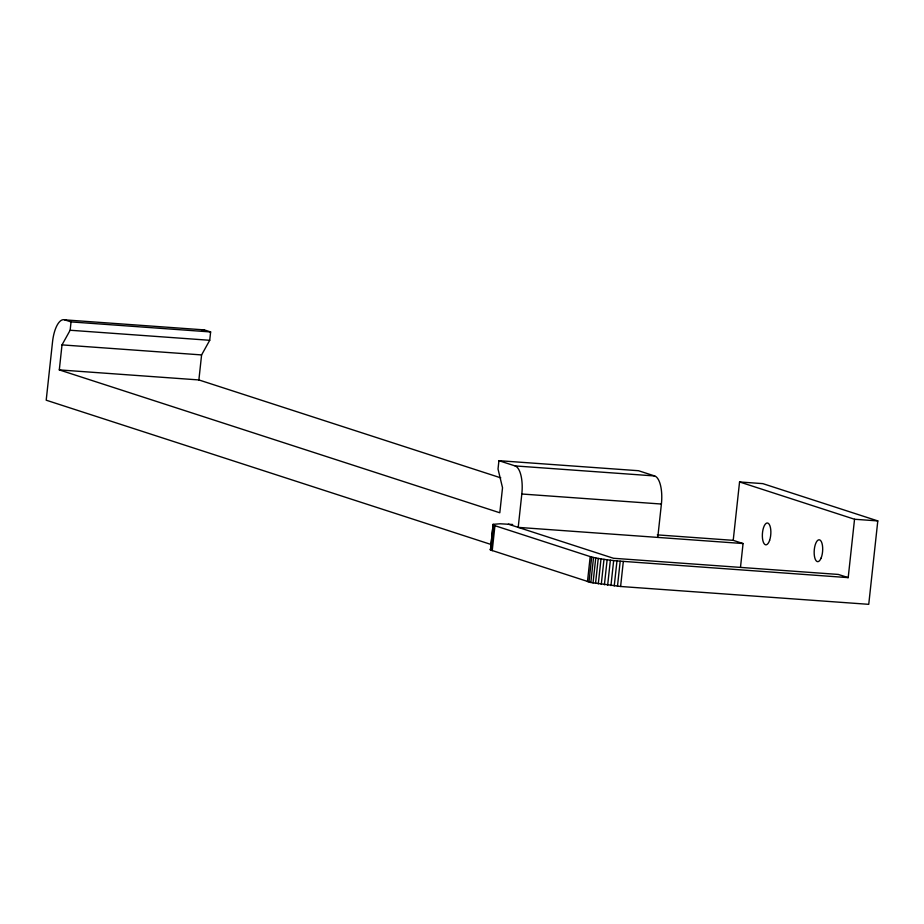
<?xml version="1.0" encoding="UTF-8"?>
<svg xmlns="http://www.w3.org/2000/svg" width="924" height="924" viewBox="0 0 924 924"><rect width="100%" height="100%" fill="white"/><g stroke="black" fill="none" stroke-linecap="round" stroke-linejoin="round"><path stroke-width="1.39" d="M657.773 537.41L661.399 504.042A25.26 9.714 -85.9 0 0 654.642 475.952L638.507 470.72L498.925 460.683L498.024 469.022L502.529 487.757L499.803 512.774L59.298 369.9L62.012 344.883L70.143 330.249L71.044 321.91L64.738 319.866A25.26 9.714 -85.9 0 0 52.541 341.811L46.2 400.196L490.575 544.317M500.785 477.858L198.879 379.937L201.594 354.92L209.725 340.286L210.626 331.947L204.308 329.891L64.738 319.866M740.505 567.174L743.069 543.543L733.217 540.344L739.558 481.958L762.82 483.633L877.8 520.917L868.745 604.331L620.605 586.486L590.829 582.501L490.459 549.953L493.127 524.324L500.196 523.781L512.693 524.497M490.459 549.953L493.127 524.324M491.776 542.169L492.088 539.385M492.688 533.829L492.989 531.046M491.129 550.323L493.843 525.294L492.931 524.601M492.215 550.716L494.941 525.698L493.843 525.294M498.925 460.683L515.072 465.915A25.26 9.714 -85.9 0 1 521.817 494.005L518.202 527.373L743.069 543.543M587.479 581.623L590.205 556.595L494.941 525.698M588.969 582.051L591.683 557.033L590.205 556.595M590.829 582.501L593.543 557.484L591.683 557.033M593.023 582.963L595.749 557.946L593.543 557.484M595.53 583.437L598.244 558.419L595.749 557.946M598.29 583.91L601.004 558.893L598.244 558.419M601.27 584.372L603.984 559.343L601.004 558.893M604.4 584.811L607.126 559.782L603.984 559.343M607.646 585.227L610.371 560.198L607.126 559.782M610.949 585.608L613.663 560.579L610.371 560.198M614.241 585.943L616.966 560.926L848.197 577.627L854.538 519.253L739.558 481.958M617.475 586.243L620.2 561.214M620.605 586.486L623.319 561.469M490.217 549.63L491.025 549.122M71.044 321.91L210.626 331.947M70.143 330.249L209.725 340.286M62.012 344.883L201.594 354.92M59.298 369.9L198.879 379.937M515.072 465.915L654.642 475.952M521.817 494.005L661.399 504.042M854.538 519.253L877.8 520.917M657.311 534.88L733.217 540.344M613.663 560.579L616.966 560.926M848.197 577.627L838.345 574.439L613.467 558.269L508.373 524.185M201.767 329.949A25.26 9.714 -85.9 0 1 204.308 329.891M769.623 540.332A10.949 4.204 -85.9 0 0 767.717 523.042A10.949 4.204 -85.9 0 0 762.485 538.334A10.949 4.204 -85.9 0 0 769.623 540.332M821.113 558.038A10.949 4.204 -85.9 0 0 819.969 540.032A10.949 4.204 -85.9 0 0 814.206 554.065A10.949 4.204 -85.9 0 0 821.113 558.038"/></g></svg>
